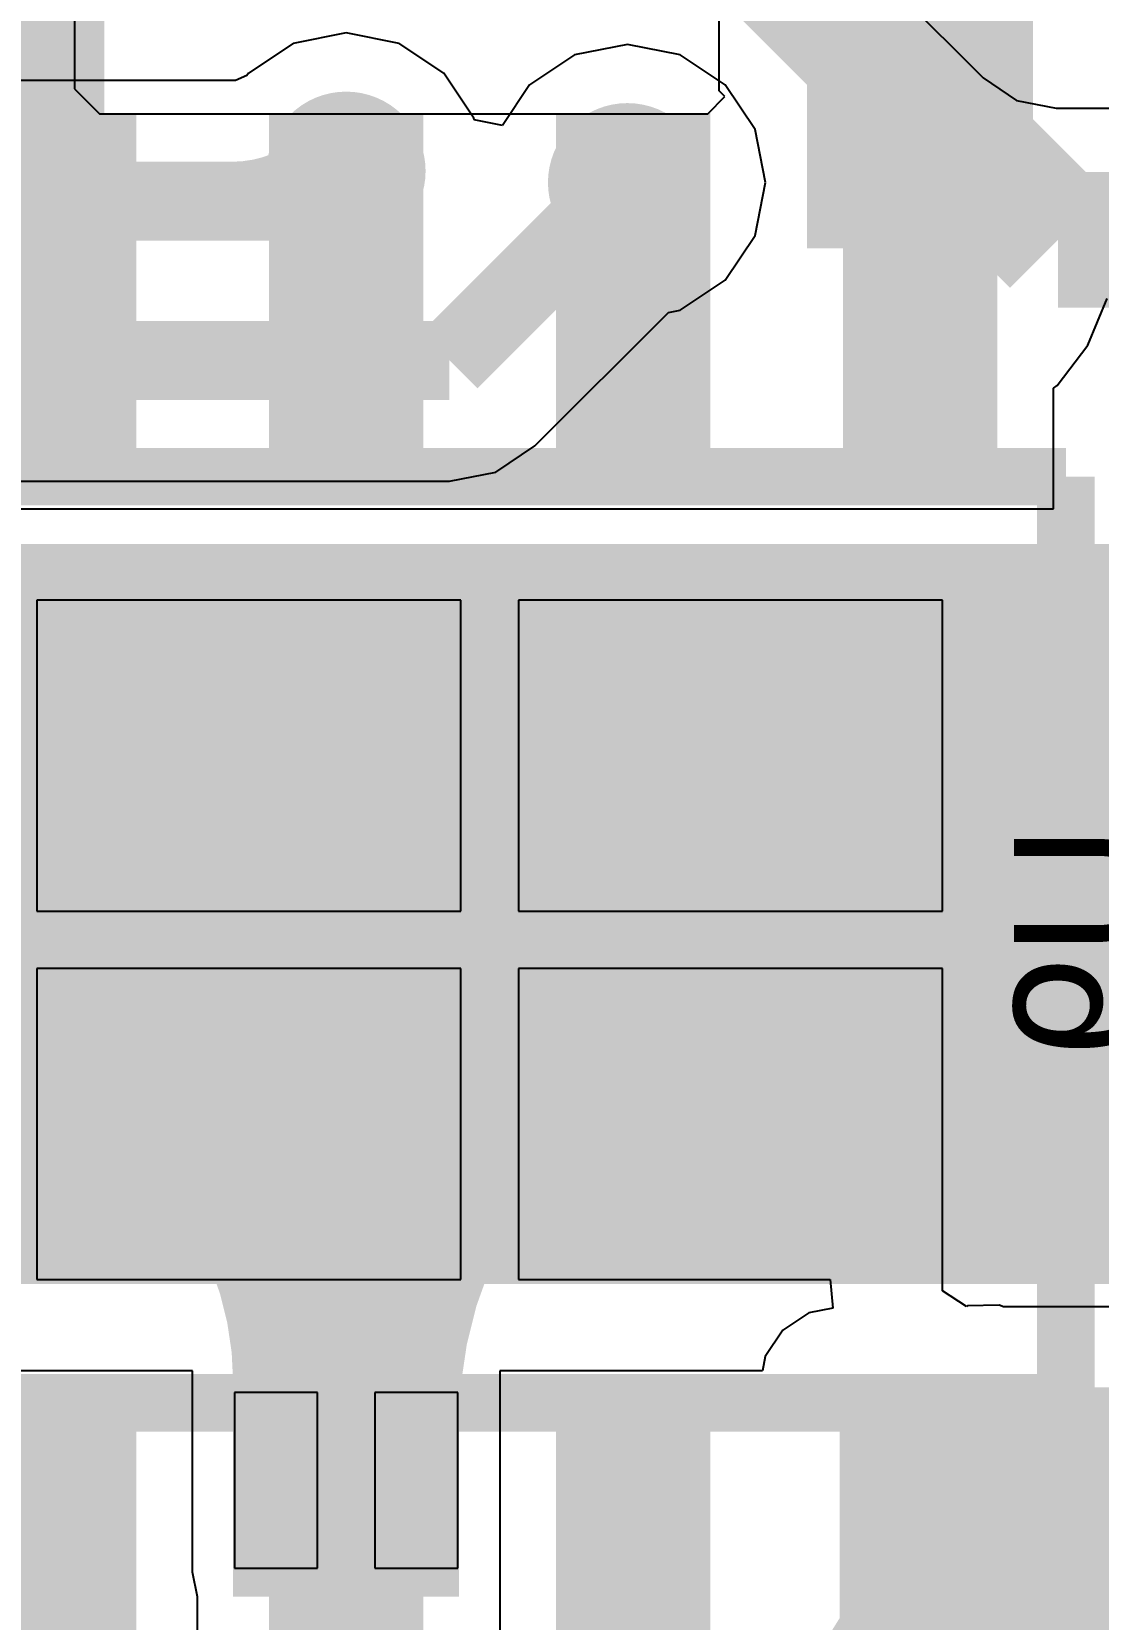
# Model space of a CAD drawing. Extents: x 81 to 196, y 150 to 213.
# Drawn here: x 98.39 to 103.11, y 167.49 to 174.52 of the extents above; entities that cross this region are included whole.
import ezdxf

# ---------------------------------------------------------------- set-up
doc = ezdxf.new("R2010")
doc.units = 0
doc.header["$MEASUREMENT"] = 0
for name, color, linetype in [('BOTTOMLAYER', 5, 'CONTINUOUS'), ('BOTTOMOVERLAY', 54, 'CONTINUOUS'), ('BOTTOMPASTE', 16, 'CONTINUOUS'), ('BOTTOMSOLDER', 6, 'CONTINUOUS'), ('MULTILAYER', 9, 'CONTINUOUS'), ('TOPLAYER', 1, 'CONTINUOUS')]:
    doc.layers.add(name, color=color, linetype=linetype)

msp = doc.modelspace()

# ---------------------------------------------------------------- linework, layer by layer
at = {"layer": 'BOTTOMLAYER'}
for p, q in [((98.578871, 175.207094), (98.578871, 174.267929)), ((101.431974, 174.259626), (101.431974, 175.148626)), ((98.578871, 174.267929), (98.688774, 174.158026)), ((101.381174, 174.158026), (101.457374, 174.234226)), ((101.457374, 174.234226), (101.431974, 174.259626)), ((98.688774, 174.158026), (101.381174, 174.158026)), ((103.063446, 173.13246), (103.149095, 173.339232)), ((102.927201, 172.954899), (103.063446, 173.13246)), ((102.911003, 172.942471), (102.927201, 172.954899)), ((102.911003, 172.408741), (102.911003, 172.942471)), ((97.920945, 172.408741), (99.101001, 172.408741)), ((99.101001, 172.408741), (99.100998, 172.408738)), ((99.100998, 172.408738), (99.19095, 172.408736)), ((99.19095, 172.408736), (99.19095, 172.408741)), ((99.19095, 172.408741), (100.371001, 172.408741)), ((100.371001, 172.408741), (100.370998, 172.408738)), ((100.370998, 172.408738), (100.46095, 172.408736)), ((100.46095, 172.408736), (100.46095, 172.408741)), ((100.46095, 172.408741), (101.641001, 172.408741)), ((101.641001, 172.408741), (101.640998, 172.408738)), ((101.640998, 172.408738), (101.73095, 172.408736)), ((101.73095, 172.408736), (101.73095, 172.408741)), ((101.73095, 172.408741), (102.911003, 172.408741)), ((100.288974, 172.00436), (98.411914, 172.00436)), ((98.411914, 172.00436), (98.411914, 170.627426)), ((100.288974, 170.627426), (100.288974, 172.00436)), ((102.420034, 172.00436), (100.542974, 172.00436)), ((100.542974, 172.00436), (100.542974, 170.627426)), ((102.420034, 170.627426), (102.420034, 172.00436)), ((98.411914, 170.627426), (100.288974, 170.627426)), ((100.542974, 170.627426), (102.420034, 170.627426)), ((100.288974, 170.373426), (98.411914, 170.373426)), ((98.411914, 170.373426), (98.411914, 168.996492)), ((100.288974, 168.996492), (100.288974, 170.373426)), ((102.420034, 170.373426), (100.542974, 170.373426)), ((100.542974, 170.373426), (100.542974, 168.996492)), ((102.420034, 168.996495), (102.420034, 170.373426)), ((98.411914, 168.996492), (100.288974, 168.996492)), ((100.542974, 168.996492), (101.922862, 168.996492)), ((101.922862, 168.996492), (101.935311, 168.870104)), ((102.420037, 168.996495), (102.420034, 168.996495)), ((102.420037, 168.94623), (102.420037, 168.996495)), ((102.526696, 168.877287), (102.420037, 168.94623)), ((101.828811, 168.848918), (101.713038, 168.771562)), ((101.935311, 168.870104), (101.828811, 168.848918)), ((102.530979, 168.879215), (102.526696, 168.877287)), ((102.670153, 168.883454), (102.530979, 168.879215)), ((102.689604, 168.876083), (102.670153, 168.883454)), ((109.718371, 168.876083), (102.689604, 168.876083)), ((101.713038, 168.771562), (101.635682, 168.655789)), ((101.635682, 168.655789), (101.623015, 168.592111)), ((99.101003, 168.592111), (97.920945, 168.592111)), ((99.101003, 167.701346), (99.101003, 168.592111)), ((101.623015, 168.592111), (100.460945, 168.592111)), ((100.460945, 168.592111), (100.460945, 167.408073)), ((99.653974, 168.496112), (99.286944, 168.496112)), ((99.286944, 168.496112), (99.286944, 167.719126)), ((99.653974, 167.719126), (99.653974, 168.496112)), ((100.275004, 168.496112), (99.907974, 168.496112)), ((99.907974, 168.496112), (99.907974, 167.719126)), ((100.275004, 167.719126), (100.275004, 168.496112)), ((99.122728, 167.592126), (99.101003, 167.701346)), ((99.286944, 167.719126), (99.653974, 167.719126)), ((99.907974, 167.719126), (100.275004, 167.719126)), ((99.122728, 167.046026), (99.122728, 167.592126))]:
    msp.add_line(p, q, dxfattribs=at)
for points, const_width in [([(102.320974, 173.561126), (102.320974, 175.572422)], 1.000001), ([(98.510974, 174.698223), (97.825174, 175.384023)], 0.399999), ([(98.510974, 173.065826), (98.510974, 174.698223)], 0.399999), ([(99.785124, 172.998176), (99.785124, 173.904026)], 0.399999), ([(101.055124, 173.040426), (101.055124, 173.853226)], 0.399999), ([(99.780974, 167.592126), (99.780974, 169.509826)], 1.000001), ([(99.780974, 169.509826), (99.984174, 169.713026)], 0.499999), ([(110.626774, 167.592126), (102.625774, 167.592126)], 0.800001), ([(98.510974, 166.573421), (98.510974, 167.592126)], 0.499999), ([(101.050974, 167.223826), (101.050974, 167.592126)], 0.349999)]:
    msp.add_lwpolyline(points, dxfattribs=dict(at, const_width=const_width))
for points, const_width in [([(99.780974, 173.779028, 1), (99.780974, 174.029024, 1)], 0.249999), ([(101.025574, 173.728228, 1), (101.025574, 173.978224, 1)], 0.249999), ([(102.676574, 171.188626, 1), (102.676574, 171.488626, 1)], 0.299999), ([(100.136574, 171.137826, 1), (100.136574, 171.437826, 1)], 0.299999), ([(99.145974, 171.112426, 1), (99.145974, 171.412426, 1)], 0.299999), ([(100.923974, 171.087026, 1), (100.923974, 171.387026, 1)], 0.299999), ([(101.812974, 171.112426, 1), (101.812974, 171.412426, 1)], 0.299999), ([(99.171374, 170.350426, 1), (99.171374, 170.650426, 1)], 0.299999), ([(101.736774, 170.350426, 1), (101.736774, 170.650426, 1)], 0.299999), ([(102.701974, 170.401226, 1), (102.701974, 170.701226, 1)], 0.299999), ([(100.060374, 170.325026, 1), (100.060374, 170.625026, 1)], 0.299999), ([(100.847774, 170.325026, 1), (100.847774, 170.625026, 1)], 0.299999), ([(99.385565, 169.720143, 1), (99.385565, 170.220142, 1)], 0.499999), ([(99.385565, 169.720143, 1), (99.385565, 170.220142, 1)], 0.499999), ([(99.385565, 169.720143, 1), (99.385565, 170.220142, 1)], 0.499999), ([(99.385565, 169.720143, 1), (99.385565, 170.220142, 1)], 0.499999), ([(99.385565, 169.720143, 1), (99.385565, 170.220142, 1)], 0.499999), ([(99.385565, 169.720143, 1), (99.385565, 170.220142, 1)], 0.499999), ([(99.385565, 169.720143, 1), (99.385565, 170.220142, 1)], 0.499999), ([(99.385565, 169.720143, 1), (99.385565, 170.220142, 1)], 0.499999), ([(99.385565, 169.720143, 1), (99.385565, 170.220142, 1)], 0.499999), ([(99.385565, 169.720143, 1), (99.385565, 170.220142, 1)], 0.499999), ([(100.446131, 169.720143, 1), (100.446131, 170.220142, 1)], 0.499999), ([(100.446131, 169.720143, 1), (100.446131, 170.220142, 1)], 0.499999), ([(100.446131, 169.720143, 1), (100.446131, 170.220142, 1)], 0.499999), ([(100.446131, 169.720143, 1), (100.446131, 170.220142, 1)], 0.499999), ([(100.446131, 169.720143, 1), (100.446131, 170.220142, 1)], 0.499999), ([(100.446131, 169.720143, 1), (100.446131, 170.220142, 1)], 0.499999), ([(100.446131, 169.720143, 1), (100.446131, 170.220142, 1)], 0.499999), ([(100.446131, 169.720143, 1), (100.446131, 170.220142, 1)], 0.499999), ([(100.446131, 169.720143, 1), (100.446131, 170.220142, 1)], 0.499999), ([(100.446131, 169.720143, 1), (100.446131, 170.220142, 1)], 0.499999), ([(99.236596, 169.604449, 1), (99.236596, 170.104448, 1)], 0.499999), ([(99.236596, 169.604449, 1), (99.236596, 170.104448, 1)], 0.499999), ([(99.236596, 169.604449, 1), (99.236596, 170.104448, 1)], 0.499999), ([(99.236596, 169.604449, 1), (99.236596, 170.104448, 1)], 0.499999), ([(99.236596, 169.604449, 1), (99.236596, 170.104448, 1)], 0.499999), ([(99.236596, 169.604449, 1), (99.236596, 170.104448, 1)], 0.499999), ([(99.236596, 169.604449, 1), (99.236596, 170.104448, 1)], 0.499999), ([(99.236596, 169.604449, 1), (99.236596, 170.104448, 1)], 0.499999), ([(99.236596, 169.604449, 1), (99.236596, 170.104448, 1)], 0.499999), ([(99.236596, 169.604449, 1), (99.236596, 170.104448, 1)], 0.499999), ([(99.095174, 169.563026, 1), (99.095174, 169.863026, 1)], 0.299999), ([(99.984174, 169.563026, 1), (99.984174, 169.863026, 1)], 0.299999), ([(100.847774, 169.563026, 1), (100.847774, 169.863026, 1)], 0.299999), ([(101.762174, 169.537626, 1), (101.762174, 169.837626, 1)], 0.299999), ([(102.727374, 169.461426, 1), (102.727374, 169.761426, 1)], 0.299999), ([(99.780974, 168.76554, 1), (99.780974, 169.265539, 1)], 0.499999), ([(99.780974, 168.76554, 1), (99.780974, 169.265539, 1)], 0.499999), ([(99.780974, 168.76554, 1), (99.780974, 169.265539, 1)], 0.499999), ([(99.780974, 168.76554, 1), (99.780974, 169.265539, 1)], 0.499999), ([(99.780974, 168.76554, 1), (99.780974, 169.265539, 1)], 0.499999), ([(99.780974, 168.76554, 1), (99.780974, 169.265539, 1)], 0.499999), ([(99.780974, 168.76554, 1), (99.780974, 169.265539, 1)], 0.499999), ([(99.780974, 168.76554, 1), (99.780974, 169.265539, 1)], 0.499999), ([(99.780974, 168.76554, 1), (99.780974, 169.265539, 1)], 0.499999), ([(99.780974, 168.76554, 1), (99.780974, 169.265539, 1)], 0.499999), ([(99.780974, 168.290204, 1), (99.780974, 168.790203, 1)], 0.499999), ([(99.780974, 168.290204, 1), (99.780974, 168.790203, 1)], 0.499999), ([(99.780974, 168.290204, 1), (99.780974, 168.790203, 1)], 0.499999), ([(99.780974, 168.290204, 1), (99.780974, 168.790203, 1)], 0.499999), ([(99.780974, 168.290204, 1), (99.780974, 168.790203, 1)], 0.499999), ([(99.780974, 168.290204, 1), (99.780974, 168.790203, 1)], 0.499999), ([(99.780974, 168.290204, 1), (99.780974, 168.790203, 1)], 0.499999), ([(99.780974, 168.290204, 1), (99.780974, 168.790203, 1)], 0.499999), ([(99.780974, 168.290204, 1), (99.780974, 168.790203, 1)], 0.499999), ([(99.780974, 168.290204, 1), (99.780974, 168.790203, 1)], 0.499999), ([(99.780974, 168.114312, 1), (99.780974, 168.614311, 1)], 0.499999), ([(99.780974, 168.114312, 1), (99.780974, 168.614311, 1)], 0.499999), ([(99.780974, 168.114312, 1), (99.780974, 168.614311, 1)], 0.499999), ([(99.780974, 168.114312, 1), (99.780974, 168.614311, 1)], 0.499999), ([(99.780974, 168.114312, 1), (99.780974, 168.614311, 1)], 0.499999), ([(99.780974, 168.114312, 1), (99.780974, 168.614311, 1)], 0.499999), ([(99.780974, 168.114312, 1), (99.780974, 168.614311, 1)], 0.499999), ([(99.780974, 168.114312, 1), (99.780974, 168.614311, 1)], 0.499999), ([(99.780974, 168.114312, 1), (99.780974, 168.614311, 1)], 0.499999), ([(99.780974, 168.114312, 1), (99.780974, 168.614311, 1)], 0.499999)]:
    msp.add_lwpolyline(points, format="xyb", close=True, dxfattribs=dict(at, const_width=const_width))
at = {"layer": 'BOTTOMLAYER', "const_width": 1.000001}
for points in [[(99.385565, 169.970143, -0.198912), (99.780974, 169.015539)], [(99.385565, 169.970143, -0.198912), (99.780974, 169.015539)], [(99.385565, 169.970143, -0.198912), (99.780974, 169.015539)], [(99.385565, 169.970143, -0.198912), (99.780974, 169.015539)], [(99.385565, 169.970143, -0.198912), (99.780974, 169.015539)], [(99.385565, 169.970143, -0.198912), (99.780974, 169.015539)], [(99.385565, 169.970143, -0.198912), (99.780974, 169.015539)], [(99.385565, 169.970143, -0.198912), (99.780974, 169.015539)], [(99.385565, 169.970143, -0.198912), (99.780974, 169.015539)], [(99.385565, 169.970143, -0.198912), (99.780974, 169.015539)], [(99.780974, 168.364311, -0.198912), (100.446131, 169.970143)], [(99.780974, 168.364311, -0.198912), (100.446131, 169.970143)], [(99.780974, 168.364311, -0.198912), (100.446131, 169.970143)], [(99.780974, 168.364311, -0.198912), (100.446131, 169.970143)], [(99.780974, 168.364311, -0.198912), (100.446131, 169.970143)], [(99.780974, 168.364311, -0.198912), (100.446131, 169.970143)], [(99.780974, 168.364311, -0.198912), (100.446131, 169.970143)], [(99.780974, 168.364311, -0.198912), (100.446131, 169.970143)], [(99.780974, 168.364311, -0.198912), (100.446131, 169.970143)], [(99.780974, 168.364311, -0.198912), (100.446131, 169.970143)], [(99.236596, 169.854448, -0.198912), (99.780974, 168.540204)], [(99.236596, 169.854448, -0.198912), (99.780974, 168.540204)], [(99.236596, 169.854448, -0.198912), (99.780974, 168.540204)], [(99.236596, 169.854448, -0.198912), (99.780974, 168.540204)], [(99.236596, 169.854448, -0.198912), (99.780974, 168.540204)], [(99.236596, 169.854448, -0.198912), (99.780974, 168.540204)], [(99.236596, 169.854448, -0.198912), (99.780974, 168.540204)], [(99.236596, 169.854448, -0.198912), (99.780974, 168.540204)], [(99.236596, 169.854448, -0.198912), (99.780974, 168.540204)], [(99.236596, 169.854448, -0.198912), (99.780974, 168.540204)]]:
    msp.add_lwpolyline(points, format="xyb", dxfattribs=at)
at = {"layer": 'BOTTOMLAYER'}
for points in [[(98.270944, 172.75874), (98.751004, 172.75874), (98.270944, 174.058712), (98.751004, 174.058712)], [(99.540944, 172.75874), (100.021004, 172.75874), (99.540944, 174.058712), (100.021004, 174.058712)], [(100.810944, 172.75874), (101.291004, 172.75874), (100.810944, 174.058712), (101.291004, 174.058712)], [(102.080944, 172.75874), (102.561004, 172.75874), (102.080944, 174.058712), (102.561004, 174.058712)], [(109.966374, 168.976426), (109.966374, 172.253026), (98.155374, 168.976426), (98.155374, 172.253026)], [(98.665914, 169.250492), (102.166034, 169.250492), (98.665914, 171.75036), (102.166034, 171.75036)], [(102.611222, 168.531497), (100.790408, 165.61819), (103.476539, 167.990672), (101.655725, 165.077366)], [(111.490374, 166.817426), (111.490374, 168.519226), (101.965374, 166.817426), (101.965374, 168.519226)], [(98.270944, 166.94214), (98.751004, 166.94214), (98.270944, 168.242112), (98.751004, 168.242112)], [(99.540944, 166.94214), (100.021004, 166.94214), (99.540944, 168.242112), (100.021004, 168.242112)], [(100.810944, 166.94214), (101.291004, 166.94214), (100.810944, 168.242112), (101.291004, 168.242112)], [(102.080944, 166.94214), (102.561004, 166.94214), (102.080944, 168.242112), (102.561004, 168.242112)]]:
    msp.add_solid(points, dxfattribs=at)
at = {"layer": 'BOTTOMOVERLAY', "const_width": 0.254}
for points in [[(102.96588, 172.55046), (97.865814, 172.55046)], [(102.96588, 171.300526), (102.96588, 172.55046)], [(102.96588, 168.450392), (102.96588, 169.700326)], [(102.966134, 168.450392), (97.866068, 168.450392)]]:
    msp.add_lwpolyline(points, dxfattribs=at)
msp.add_lwpolyline([(102.915842, 169.700326, -0.63549), (102.915842, 171.300526)], format="xyb", dxfattribs=at)
at = {"layer": 'BOTTOMOVERLAY', "const_width": 0.127}
for points in [[(102.915842, 171.237026, 1), (102.915842, 171.364026, 1)], [(102.915842, 169.636826, 1), (102.915842, 169.763826, 1)]]:
    msp.add_lwpolyline(points, format="xyb", close=True, dxfattribs=at)
at = {"layer": 'BOTTOMPASTE'}
for points in [[(98.270944, 172.75874), (98.751004, 172.75874), (98.270944, 174.058712), (98.751004, 174.058712)], [(99.540944, 172.75874), (100.021004, 172.75874), (99.540944, 174.058712), (100.021004, 174.058712)], [(100.810944, 172.75874), (101.291004, 172.75874), (100.810944, 174.058712), (101.291004, 174.058712)], [(102.080944, 172.75874), (102.561004, 172.75874), (102.080944, 174.058712), (102.561004, 174.058712)], [(98.665914, 169.250492), (102.166034, 169.250492), (98.665914, 171.75036), (102.166034, 171.75036)], [(98.270944, 166.94214), (98.751004, 166.94214), (98.270944, 168.242112), (98.751004, 168.242112)], [(99.540944, 166.94214), (100.021004, 166.94214), (99.540944, 168.242112), (100.021004, 168.242112)], [(100.810944, 166.94214), (101.291004, 166.94214), (100.810944, 168.242112), (101.291004, 168.242112)], [(102.080944, 166.94214), (102.561004, 166.94214), (102.080944, 168.242112), (102.561004, 168.242112)]]:
    msp.add_solid(points, dxfattribs=at)
at = {"layer": 'BOTTOMSOLDER'}
for points, const_width in [([(99.780974, 173.728228, 1), (99.780974, 174.079824, 1)], 0.351599), ([(101.025574, 173.677428, 1), (101.025574, 174.029024, 1)], 0.351599), ([(102.676574, 171.137826, 1), (102.676574, 171.539426, 1)], 0.401599), ([(99.145974, 171.061626, 1), (99.145974, 171.463226, 1)], 0.401599), ([(100.136574, 171.087026, 1), (100.136574, 171.488626, 1)], 0.401599), ([(100.923974, 171.036226, 1), (100.923974, 171.437826, 1)], 0.401599), ([(101.812974, 171.061626, 1), (101.812974, 171.463226, 1)], 0.401599), ([(102.701974, 170.350426, 1), (102.701974, 170.752026, 1)], 0.401599), ([(99.171374, 170.299626, 1), (99.171374, 170.701226, 1)], 0.401599), ([(100.060374, 170.274226, 1), (100.060374, 170.675826, 1)], 0.401599), ([(100.847774, 170.274226, 1), (100.847774, 170.675826, 1)], 0.401599), ([(101.736774, 170.299626, 1), (101.736774, 170.701226, 1)], 0.401599), ([(99.095174, 169.512226, 1), (99.095174, 169.913826, 1)], 0.401599), ([(99.984174, 169.512226, 1), (99.984174, 169.913826, 1)], 0.401599), ([(100.847774, 169.512226, 1), (100.847774, 169.913826, 1)], 0.401599), ([(101.762174, 169.486826, 1), (101.762174, 169.888426, 1)], 0.401599), ([(102.727374, 169.410626, 1), (102.727374, 169.812226, 1)], 0.401599)]:
    msp.add_lwpolyline(points, format="xyb", close=True, dxfattribs=dict(at, const_width=const_width))
for points in [[(98.169344, 172.65714), (98.852604, 172.65714), (98.169344, 174.160312), (98.852604, 174.160312)], [(99.439344, 172.65714), (100.122604, 172.65714), (99.439344, 174.160312), (100.122604, 174.160312)], [(100.709344, 172.65714), (101.392604, 172.65714), (100.709344, 174.160312), (101.392604, 174.160312)], [(101.979344, 172.65714), (102.662604, 172.65714), (101.979344, 174.160312), (102.662604, 174.160312)], [(98.564314, 169.148892), (102.267634, 169.148892), (98.564314, 171.85196), (102.267634, 171.85196)], [(98.169344, 166.84054), (98.852604, 166.84054), (98.169344, 168.343712), (98.852604, 168.343712)], [(99.439344, 166.84054), (100.122604, 166.84054), (99.439344, 168.343712), (100.122604, 168.343712)], [(100.709344, 166.84054), (101.392604, 166.84054), (100.709344, 168.343712), (101.392604, 168.343712)], [(101.979344, 166.84054), (102.662604, 166.84054), (101.979344, 168.343712), (102.662604, 168.343712)]]:
    msp.add_solid(points, dxfattribs=at)
at = {"layer": 'MULTILAYER', "const_width": 0.249999}
for points in [[(99.780974, 173.779028, 1), (99.780974, 174.029024, 1)], [(101.025574, 173.728228, 1), (101.025574, 173.978224, 1)]]:
    msp.add_lwpolyline(points, format="xyb", close=True, dxfattribs=at)
at = {"layer": 'TOPLAYER'}
for p, q in [((96.748049, 180.167404), (102.599259, 174.316194)), ((99.780974, 174.51578), (99.546865, 174.469214)), ((100.015083, 174.469214), (99.780974, 174.51578)), ((99.546865, 174.469214), (99.348399, 174.336601)), ((100.213549, 174.336601), (100.015083, 174.469214)), ((101.025574, 174.46498), (100.791465, 174.418414)), ((101.259683, 174.418414), (101.025574, 174.46498)), ((100.791465, 174.418414), (100.592999, 174.285801)), ((101.458149, 174.285801), (101.259683, 174.418414)), ((99.29099, 174.305511), (98.088811, 174.305511)), ((99.341645, 174.326494), (99.29099, 174.305511)), ((99.348399, 174.336601), (99.341645, 174.326494)), ((100.346162, 174.138135), (100.213549, 174.336601)), ((102.599259, 174.316194), (102.748108, 174.216736)), ((100.592999, 174.285801), (100.472339, 174.105227)), ((101.590762, 174.087335), (101.458149, 174.285801)), ((102.748108, 174.216736), (102.923691, 174.181811)), ((102.923691, 174.181811), (171.752326, 174.181811)), ((100.34778, 174.130002), (100.346162, 174.138135)), ((100.472339, 174.105227), (100.34778, 174.130002)), ((101.637328, 173.853226), (101.590762, 174.087335)), ((101.590762, 173.619117), (101.637328, 173.853226)), ((101.458149, 173.420651), (101.590762, 173.619117)), ((101.259683, 173.288038), (101.458149, 173.420651)), ((100.616675, 172.687325), (101.206887, 173.277538)), ((101.206887, 173.277538), (101.259683, 173.288038)), ((100.44302, 172.571291), (100.616675, 172.687325)), ((100.238174, 172.530544), (100.443015, 172.571291)), ((100.443015, 172.571291), (100.443017, 172.571288)), ((100.443017, 172.571288), (100.44302, 172.571291)), ((98.326296, 172.530544), (100.238174, 172.530544))]:
    msp.add_line(p, q, dxfattribs=at)
for points, const_width in [([(102.930574, 173.599226), (96.402774, 180.127026)], 0.599999), ([(99.647177, 173.770229), (99.780974, 173.904026)], 0.349999), ([(100.238174, 173.065826), (101.025574, 173.853226)], 0.349999), ([(99.647177, 173.770229), (97.799774, 173.770229)], 0.349999), ([(103.946574, 173.599226), (102.930574, 173.599226)], 0.599999), ([(100.238174, 173.065826), (98.104574, 173.065826)], 0.349999)]:
    msp.add_lwpolyline(points, dxfattribs=dict(at, const_width=const_width))
at = {"layer": 'TOPLAYER', "const_width": 0.349999}
msp.add_lwpolyline([(99.727941, 173.957059, -0.198912), (99.276893, 173.770229)], format="xyb", dxfattribs=at)
msp.add_lwpolyline([(99.727941, 173.957059, -0.198912), (99.276893, 173.770229)], format="xyb", dxfattribs=at)
msp.add_lwpolyline([(99.727941, 173.957059, -0.198912), (99.276893, 173.770229)], format="xyb", dxfattribs=at)
msp.add_lwpolyline([(99.727941, 173.957059, -0.198912), (99.276893, 173.770229)], format="xyb", dxfattribs=at)
msp.add_lwpolyline([(99.727941, 173.957059, -0.198912), (99.276893, 173.770229)], format="xyb", dxfattribs=at)
msp.add_lwpolyline([(99.727941, 173.957059, -0.198912), (99.276893, 173.770229)], format="xyb", dxfattribs=at)
msp.add_lwpolyline([(99.727941, 173.957059, -0.198912), (99.276893, 173.770229)], format="xyb", dxfattribs=at)
msp.add_lwpolyline([(99.727941, 173.957059, -0.198912), (99.276893, 173.770229)], format="xyb", dxfattribs=at)
msp.add_lwpolyline([(99.727941, 173.957059, -0.198912), (99.276893, 173.770229)], format="xyb", dxfattribs=at)
msp.add_lwpolyline([(99.727941, 173.957059, -0.198912), (99.276893, 173.770229)], format="xyb", dxfattribs=at)
at = {"layer": 'TOPLAYER'}
for points, const_width in [([(99.780974, 173.779028, 1), (99.780974, 174.029024, 1)], 0.249999), ([(99.727941, 173.869558, 1), (99.727941, 174.044559, 1)], 0.174998), ([(99.727941, 173.869558, 1), (99.727941, 174.044559, 1)], 0.174998), ([(99.727941, 173.869558, 1), (99.727941, 174.044559, 1)], 0.174998), ([(99.727941, 173.869558, 1), (99.727941, 174.044559, 1)], 0.174998), ([(99.727941, 173.869558, 1), (99.727941, 174.044559, 1)], 0.174998), ([(99.727941, 173.869558, 1), (99.727941, 174.044559, 1)], 0.174998), ([(99.727941, 173.869558, 1), (99.727941, 174.044559, 1)], 0.174998), ([(99.727941, 173.869558, 1), (99.727941, 174.044559, 1)], 0.174998), ([(99.727941, 173.869558, 1), (99.727941, 174.044559, 1)], 0.174998), ([(99.727941, 173.869558, 1), (99.727941, 174.044559, 1)], 0.174998), ([(101.025574, 173.728228, 1), (101.025574, 173.978224, 1)], 0.249999), ([(99.276893, 173.682728, 1), (99.276893, 173.857729, 1)], 0.174998), ([(99.276893, 173.682728, 1), (99.276893, 173.857729, 1)], 0.174998), ([(99.276893, 173.682728, 1), (99.276893, 173.857729, 1)], 0.174998), ([(99.276893, 173.682728, 1), (99.276893, 173.857729, 1)], 0.174998), ([(99.276893, 173.682728, 1), (99.276893, 173.857729, 1)], 0.174998), ([(99.276893, 173.682728, 1), (99.276893, 173.857729, 1)], 0.174998), ([(99.276893, 173.682728, 1), (99.276893, 173.857729, 1)], 0.174998), ([(99.276893, 173.682728, 1), (99.276893, 173.857729, 1)], 0.174998), ([(99.276893, 173.682728, 1), (99.276893, 173.857729, 1)], 0.174998), ([(99.276893, 173.682728, 1), (99.276893, 173.857729, 1)], 0.174998)]:
    msp.add_lwpolyline(points, format="xyb", close=True, dxfattribs=dict(at, const_width=const_width))

# ---------------------------------------------------------------- texts
at = {"layer": 'BOTTOMOVERLAY', "text_generation_flag": 2}
msp.add_text('U9', height=0.599999, rotation=90, dxfattribs=at).set_placement((103.336974, 171.008426))

doc.saveas('drawing.dxf')
